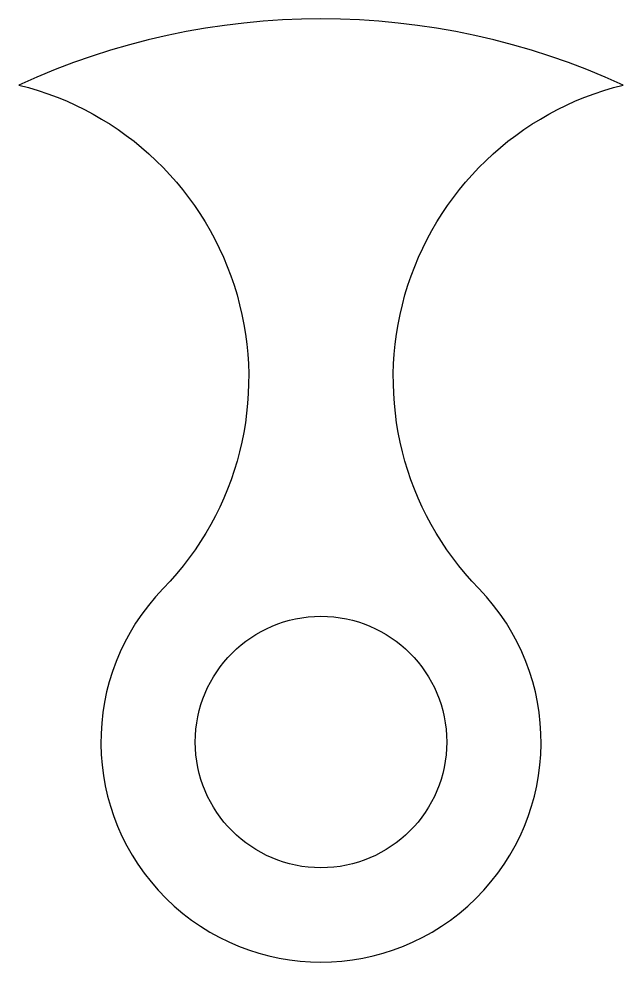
# Model space of a CAD drawing. Header units: millimetres. Extents: x -9.6 to 9.6, y -7 to 23.
import ezdxf

# ---------------------------------------------------------------- set-up
doc = ezdxf.new("R2010")
doc.units = ezdxf.units.MM

msp = doc.modelspace()

# ---------------------------------------------------------------- linework, layer by layer
msp.add_lwpolyline([(9.609, 20.896, 0.218911), (-9.609, 20.896, -0.579676), (-5.018, 4.88, 2.367536), (5.018, 4.88, -0.579676)], format="xyb", close=True)
msp.add_circle((0, 0), 4)

doc.saveas('drawing.dxf')
